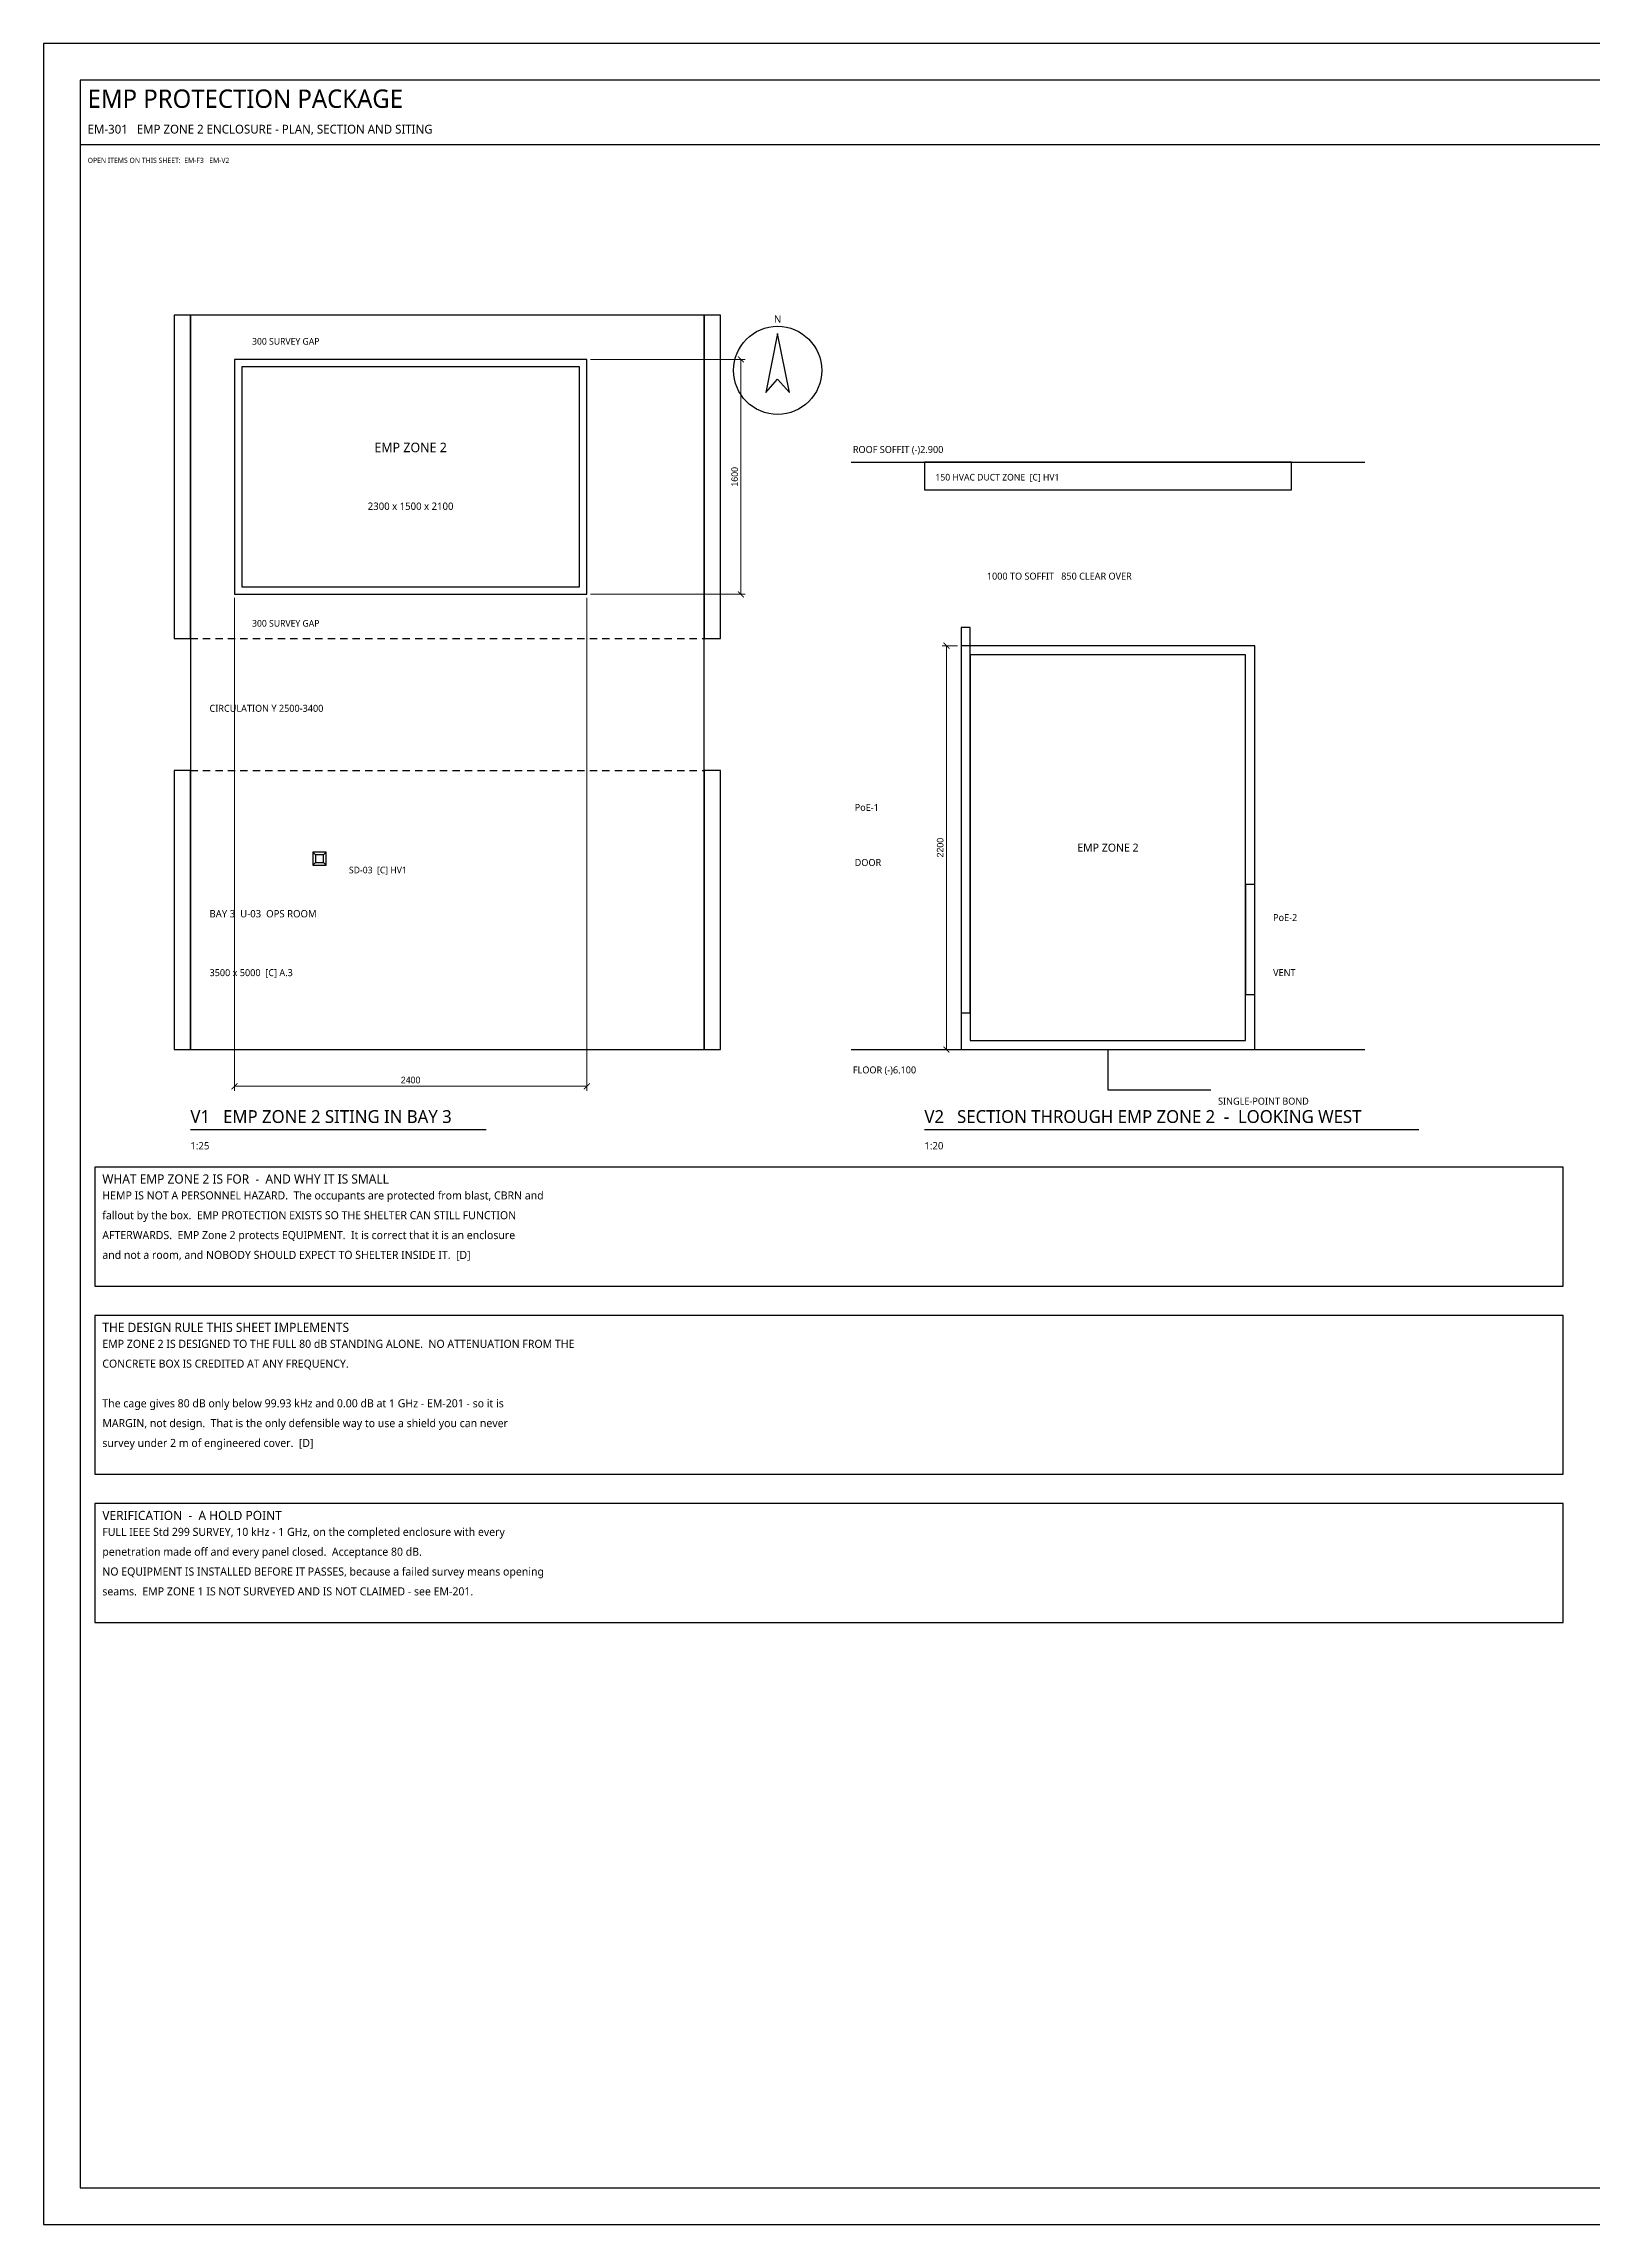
# Model space of a CAD drawing. Header units: millimetres. Extents: x 0 to 841, y 0 to 594.
# Drawn here: x 0 to 422, y 0 to 594 of the extents above; entities that cross this region are included whole.
import ezdxf
from ezdxf.enums import TextEntityAlignment as Align

# ---------------------------------------------------------------- set-up
doc = ezdxf.new("R2010")
doc.units = ezdxf.units.MM
for name, color, linetype in [('E-BOND', 6, 'Continuous'), ('E-SHIELD', 2, 'Continuous'), ('E-ZONE2', 3, 'Continuous'), ('M-ARCH-HIDDEN', 8, 'Continuous'), ('M-DIM', 4, 'Continuous'), ('M-DUCT-SUPPLY', 5, 'Continuous'), ('M-FLAG', 1, 'Continuous'), ('M-LEVEL', 4, 'Continuous'), ('M-STRUCT', 7, 'Continuous'), ('M-TERMINAL', 2, 'Continuous'), ('M-TEXT', 7, 'Continuous'), ('M-TITLE', 7, 'Continuous'), ('S-DIM', 4, 'Continuous'), ('S-NOTE', 7, 'Continuous'), ('S-TEXT', 7, 'Continuous'), ('S-TITLE', 7, 'Continuous')]:
    doc.layers.add(name, color=color, linetype=linetype)
doc.styles.add('OpenSans', font='OpenSans-Regular.ttf')
doc.dimstyles.new('SC-DIM', dxfattribs={"dimtxt": 1.8, "dimasz": 1.6, "dimexe": 1.2, "dimexo": 1, "dimgap": 0.8, "dimtad": 1, "dimdec": 0, "dimblk": 'ARCHTICK', "dimcen": 2.5, "dimclrd": 4, "dimclre": 4, "dimclrt": 4, "dimazin": 3, "dimtfac": 1, "dimtmove": 0, "dimatfit": 3, "dimlwd": 13, "dimlwe": 13})

# ---------------------------------------------------------------- blocks, each defined once
blk = doc.blocks.new('_ARCHTICK')
at = {"color": 0, "linetype": 'BYBLOCK', "const_width": 0.15}
blk.add_lwpolyline([(-0.5, -0.5), (0.5, 0.5)], dxfattribs=at)
blk = doc.blocks.new('DIFFUSER')
at = {"layer": 'M-TERMINAL'}
for p, q in [((-4, 4), (-2.4, 2.4)), ((4, 4), (2.4, 2.4)), ((-4, -4), (-2.4, -2.4)), ((4, -4), (2.4, -2.4))]:
    blk.add_line(p, q, dxfattribs=at)
for points in [[(-4, -4), (4, -4), (4, 4), (-4, 4)], [(-2.4, -2.4), (2.4, -2.4), (2.4, 2.4), (-2.4, 2.4)]]:
    blk.add_lwpolyline(points, close=True, dxfattribs=at)
blk = doc.blocks.new('NORTH')
at = {"layer": 'S-TITLE'}
blk.add_lwpolyline([(0, 10), (-3.2, -6), (0, -2.4), (3.2, -6), (0, 10)], close=True, dxfattribs=at)
blk.add_circle((0, 0), 12, dxfattribs=at)

msp = doc.modelspace()

# ---------------------------------------------------------------- linework, layer by layer
at = {"layer": 'E-BOND'}
msp.add_lwpolyline([(290, 320), (290, 309), (318, 309)], dxfattribs=at)
at = {"layer": 'E-SHIELD'}
for points in [[(54, 446), (146, 446), (146, 506), (54, 506)], [(250, 330), (252.5, 330), (252.5, 435), (250, 435)], [(252.5, 322.5), (327.5, 322.5), (327.5, 427.5), (252.5, 427.5)], [(327.5, 335), (330, 335), (330, 365), (327.5, 365)]]:
    msp.add_lwpolyline(points, close=True, dxfattribs=at)
at = {"layer": 'E-ZONE2'}
for points in [[(52, 444), (148, 444), (148, 508), (52, 508)], [(250, 320), (330, 320), (330, 430), (250, 430)]]:
    msp.add_lwpolyline(points, close=True, dxfattribs=at)
at = {"layer": 'M-ARCH-HIDDEN'}
for p, q in [((40, 432), (42, 432)), ((43.4, 432), (45.4, 432)), ((46.8, 432), (48.8, 432)), ((50.2, 432), (52.2, 432)), ((53.6, 432), (55.6, 432)), ((57, 432), (59, 432)), ((60.4, 432), (62.4, 432)), ((63.8, 432), (65.8, 432)), ((67.2, 432), (69.2, 432)), ((70.6, 432), (72.6, 432)), ((74, 432), (76, 432)), ((77.4, 432), (79.4, 432)), ((80.8, 432), (82.8, 432)), ((84.2, 432), (86.2, 432)), ((87.6, 432), (89.6, 432)), ((91, 432), (93, 432)), ((94.4, 432), (96.4, 432)), ((97.8, 432), (99.8, 432)), ((101.2, 432), (103.2, 432)), ((104.6, 432), (106.6, 432)), ((108, 432), (110, 432)), ((111.4, 432), (113.4, 432)), ((114.8, 432), (116.8, 432)), ((118.2, 432), (120.2, 432)), ((121.6, 432), (123.6, 432)), ((125, 432), (127, 432)), ((128.4, 432), (130.4, 432)), ((131.8, 432), (133.8, 432)), ((135.2, 432), (137.2, 432)), ((138.6, 432), (140.6, 432)), ((142, 432), (144, 432)), ((145.4, 432), (147.4, 432)), ((148.8, 432), (150.8, 432)), ((152.2, 432), (154.2, 432)), ((155.6, 432), (157.6, 432)), ((159, 432), (161, 432)), ((162.4, 432), (164.4, 432)), ((165.8, 432), (167.8, 432)), ((169.2, 432), (171.2, 432)), ((172.6, 432), (174.6, 432)), ((176, 432), (178, 432)), ((179.4, 432), (180, 432)), ((40, 396), (42, 396)), ((43.4, 396), (45.4, 396)), ((46.8, 396), (48.8, 396)), ((50.2, 396), (52.2, 396)), ((53.6, 396), (55.6, 396)), ((57, 396), (59, 396)), ((60.4, 396), (62.4, 396)), ((63.8, 396), (65.8, 396)), ((67.2, 396), (69.2, 396)), ((70.6, 396), (72.6, 396)), ((74, 396), (76, 396)), ((77.4, 396), (79.4, 396)), ((80.8, 396), (82.8, 396)), ((84.2, 396), (86.2, 396)), ((87.6, 396), (89.6, 396)), ((91, 396), (93, 396)), ((94.4, 396), (96.4, 396)), ((97.8, 396), (99.8, 396)), ((101.2, 396), (103.2, 396)), ((104.6, 396), (106.6, 396)), ((108, 396), (110, 396)), ((111.4, 396), (113.4, 396)), ((114.8, 396), (116.8, 396)), ((118.2, 396), (120.2, 396)), ((121.6, 396), (123.6, 396)), ((125, 396), (127, 396)), ((128.4, 396), (130.4, 396)), ((131.8, 396), (133.8, 396)), ((135.2, 396), (137.2, 396)), ((138.6, 396), (140.6, 396)), ((142, 396), (144, 396)), ((145.4, 396), (147.4, 396)), ((148.8, 396), (150.8, 396)), ((152.2, 396), (154.2, 396)), ((155.6, 396), (157.6, 396)), ((159, 396), (161, 396)), ((162.4, 396), (164.4, 396)), ((165.8, 396), (167.8, 396)), ((169.2, 396), (171.2, 396)), ((172.6, 396), (174.6, 396)), ((176, 396), (178, 396)), ((179.4, 396), (180, 396))]:
    msp.add_line(p, q, dxfattribs=at)
at = {"layer": 'M-DUCT-SUPPLY'}
msp.add_lwpolyline([(240, 472.5), (340, 472.5), (340, 480), (240, 480)], close=True, dxfattribs=at)
at = {"layer": 'M-STRUCT'}
for p, q in [((220, 480), (360, 480)), ((220, 320), (360, 320))]:
    msp.add_line(p, q, dxfattribs=at)
for points in [[(35.6, 432), (40, 432), (40, 520), (35.6, 520)], [(40, 320), (180, 320), (180, 520), (40, 520)], [(180, 432), (184.4, 432), (184.4, 520), (180, 520)], [(35.6, 320), (40, 320), (40, 396), (35.6, 396)], [(180, 320), (184.4, 320), (184.4, 396), (180, 396)]]:
    msp.add_lwpolyline(points, close=True, dxfattribs=at)
at = {"layer": 'M-TITLE'}
msp.add_line((10, 566.5), (831, 566.5), dxfattribs=at)
at = {"layer": 'S-TITLE'}
for p, q in [((40, 298.2), (120.589, 298.2)), ((240, 298.2), (374.728, 298.2))]:
    msp.add_line(p, q, dxfattribs=at)
for points in [[(0, 0), (841, 0), (841, 594), (0, 594)], [(10, 10), (831, 10), (831, 584), (10, 584)], [(14, 255.575), (414, 255.575), (414, 288), (14, 288)], [(14, 204.35), (414, 204.35), (414, 247.575), (14, 247.575)], [(14, 163.925), (414, 163.925), (414, 196.35), (14, 196.35)]]:
    msp.add_lwpolyline(points, close=True, dxfattribs=at)

# ---------------------------------------------------------------- block references
at = {"layer": 'M-TERMINAL', "xscale": 0.45, "yscale": 0.45}
msp.add_blockref('DIFFUSER', (75.2, 372), dxfattribs=at)
at = {"layer": 'S-TITLE'}
msp.add_blockref('NORTH', (200, 505), dxfattribs=at)

# ---------------------------------------------------------------- texts
at = {"layer": 'E-BOND', "style": 'OpenSans'}
msp.add_text('SINGLE-POINT BOND', height=1.9, dxfattribs=at).set_placement((320, 305))
at = {"layer": 'E-SHIELD', "style": 'OpenSans'}
for s, p in [('PoE-1', (221, 385)), ('DOOR', (221, 370)), ('PoE-2', (335, 355)), ('VENT', (335, 340))]:
    msp.add_text(s, height=1.9, dxfattribs=at).set_placement(p)
at = {"layer": 'E-ZONE2', "style": 'OpenSans'}
for s, height, p in [('EMP ZONE 2', 2.6, (100, 484)), ('2300 x 1500 x 2100', 2, (100, 468)), ('EMP ZONE 2', 2.2, (290, 375))]:
    msp.add_text(s, height=height, dxfattribs=at).set_placement(p, align=Align.MIDDLE_CENTER)
at = {"layer": 'M-DIM', "style": 'OpenSans'}
for s, height, p in [('300 SURVEY GAP', 1.8, (56.8, 512)), ('1000 TO SOFFIT   850 CLEAR OVER', 1.9, (257, 448)), ('300 SURVEY GAP', 1.8, (56.8, 435.2))]:
    msp.add_text(s, height=height, dxfattribs=at).set_placement(p)
at = {"layer": 'M-FLAG', "style": 'OpenSans'}
msp.add_text('OPEN ITEMS ON THIS SHEET:  EM-F3   EM-V2', height=1.4, dxfattribs=at).set_placement((12, 561.5))
at = {"layer": 'M-LEVEL', "style": 'OpenSans'}
for s, p in [('ROOF SOFFIT (-)2.900', (220.5, 482.5)), ('FLOOR (-)6.100', (220.5, 313.5))]:
    msp.add_text(s, height=1.9, dxfattribs=at).set_placement(p)
at = {"layer": 'M-TEXT', "style": 'OpenSans'}
for s, height, p in [('150 HVAC DUCT ZONE  [C] HV1', 1.8, (243, 475)), ('CIRCULATION Y 2500-3400', 1.9, (45.2, 412)), ('SD-03  [C] HV1', 1.8, (83.2, 368)), ('BAY 3  U-03  OPS ROOM', 2, (45.2, 356)), ('3500 x 5000  [C] A.3', 1.9, (45.2, 340))]:
    msp.add_text(s, height=height, dxfattribs=at).set_placement(p)
at = {"layer": 'M-TITLE', "style": 'OpenSans'}
for s, height, p in [('EMP PROTECTION PACKAGE', 5, (12, 576.5)), ('EM-301   EMP ZONE 2 ENCLOSURE - PLAN, SECTION AND SITING', 2.4, (12, 569.5))]:
    msp.add_text(s, height=height, dxfattribs=at).set_placement(p)
at = {"layer": 'S-NOTE', "style": 'OpenSans'}
for s, p in [('HEMP IS NOT A PERSONNEL HAZARD.  The occupants are protected from blast, CBRN and', (16, 279.175)), ('fallout by the box.  EMP PROTECTION EXISTS SO THE SHELTER CAN STILL FUNCTION', (16, 273.775)), ('AFTERWARDS.  EMP Zone 2 protects EQUIPMENT.  It is correct that it is an enclosure', (16, 268.375)), ('and not a room, and NOBODY SHOULD EXPECT TO SHELTER INSIDE IT.  [D]', (16, 262.975)), ('EMP ZONE 2 IS DESIGNED TO THE FULL 80 dB STANDING ALONE.  NO ATTENUATION FROM THE', (16, 238.75)), ('CONCRETE BOX IS CREDITED AT ANY FREQUENCY.', (16, 233.35)), ('The cage gives 80 dB only below 99.93 kHz and 0.00 dB at 1 GHz - EM-201 - so it is', (16, 222.55)), ('survey under 2 m of engineered cover.  [D]', (16, 211.75)), ('MARGIN, not design.  That is the only defensible way to use a shield you can never', (16, 217.15)), ('penetration made off and every panel closed.  Acceptance 80 dB.', (16, 182.125)), ('FULL IEEE Std 299 SURVEY, 10 kHz - 1 GHz, on the completed enclosure with every', (16, 187.525)), ('NO EQUIPMENT IS INSTALLED BEFORE IT PASSES, because a failed survey means opening', (16, 176.725)), ('seams.  EMP ZONE 1 IS NOT SURVEYED AND IS NOT CLAIMED - see EM-201.', (16, 171.325))]:
    msp.add_text(s, height=2.2, dxfattribs=at).set_placement(p)
at = {"layer": 'S-TEXT', "style": 'OpenSans'}
for s, p in [('1:25', (40, 292.8)), ('1:20', (240, 292.8))]:
    msp.add_text(s, height=2, dxfattribs=at).set_placement(p)
at = {"layer": 'S-TITLE', "style": 'OpenSans'}
msp.add_text('N', height=2, dxfattribs=at).set_placement((200, 519), align=Align.MIDDLE_CENTER)
for s, height, p in [('V1   EMP ZONE 2 SITING IN BAY 3', 3.5, (40, 300)), ('V2   SECTION THROUGH EMP ZONE 2  -  LOOKING WEST', 3.5, (240, 300)), ('WHAT EMP ZONE 2 IS FOR  -  AND WHY IT IS SMALL', 2.5, (16, 283.5)), ('THE DESIGN RULE THIS SHEET IMPLEMENTS', 2.5, (16, 243.075)), ('VERIFICATION  -  A HOLD POINT', 2.5, (16, 191.85))]:
    msp.add_text(s, height=height, dxfattribs=at).set_placement(p)

# ---------------------------------------------------------------- dimensions: what is measured, and where the dimension line sits
at = {"layer": 'S-DIM'}
for base, p1, p2, override in [((190, 444), (148, 444), (148, 508), {"dimlfac": 25}), ((246, 320), (250, 320), (250, 430), {"dimlfac": 20})]:
    msp.add_linear_dim(base=base, p1=p1, p2=p2, angle=90, dimstyle='SC-DIM', override=override, dxfattribs=at).render()
msp.add_linear_dim(base=(52, 310), p1=(52, 444), p2=(148, 444), dimstyle='SC-DIM', override={"dimlfac": 25}, dxfattribs=at).render()

doc.saveas('drawing.dxf')
